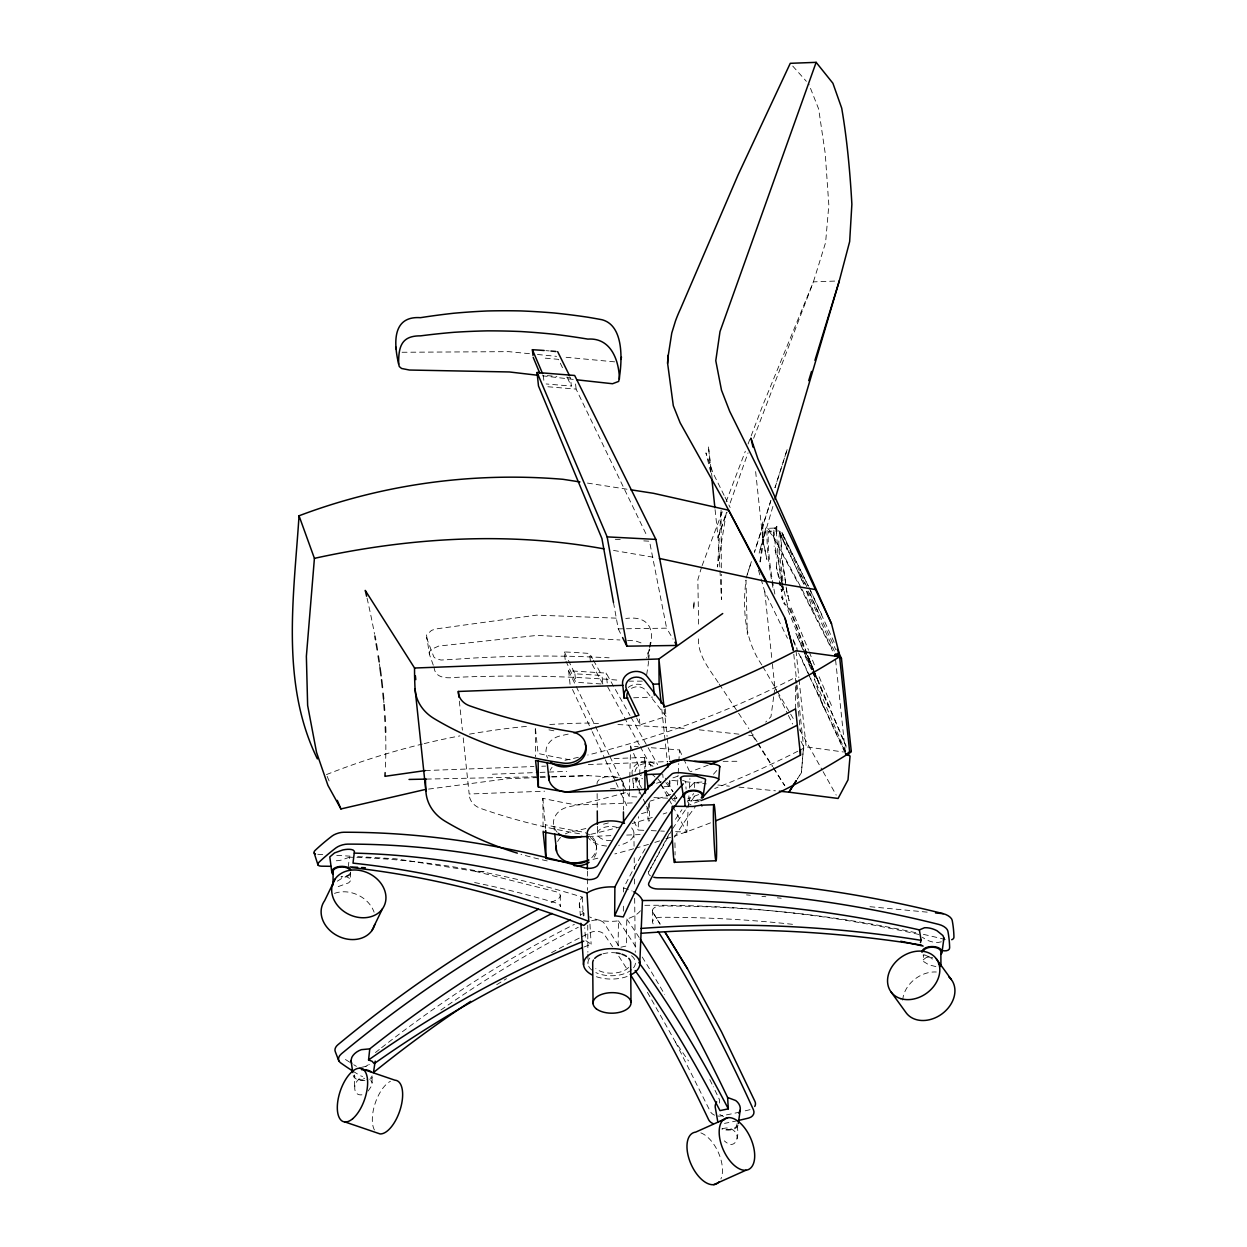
<?xml version="1.0" encoding="UTF-8"?>
<svg xmlns="http://www.w3.org/2000/svg" width="1247" height="1247" viewBox="0 0 1247 1247"><rect width="100%" height="100%" fill="white"/><g stroke="black" fill="none" stroke-linecap="round" stroke-linejoin="round"><path stroke-width="0.75" stroke-dasharray="5 3.75" d="M649.921 647.099C655.423 627.085 646.57 615.613 625.776 618.496M935.889 966.596L928.953 964.851L923.793 961.718L923.216 954.703M368.146 1090.985L371.996 1085.326L372.183 1075.288A8.916 4.817 -0.5 0 1 370.78 1077.673M623.344 911.167L623.391 903.498M623.469 891.979L623.5 888.145A1025.517 223.353 -82.3 0 1 646.46 846.635M773.701 537.145L773.748 529.383L776.351 555.679L774.106 546.03M618.091 945.881L618.465 920.832A31.876 17.224 -0.5 0 1 589.55 916.904M640.428 910.778A31.876 17.224 -0.5 0 1 626.773 919.039L626.384 946.005L619.728 947.455M636.843 796.958L629.252 796.646L629.361 792.765M629.408 790.816L629.735 779.157M629.782 777.208L630.655 746.096L638.168 746.688M643.795 830.315L638.183 830.081L638.542 816.707M639.181 793.747L639.664 776.538M639.711 774.636L639.867 768.9L633.492 753.11M781.479 558.718L780.7 532.828L781.713 550.114M433.286 665.197L429.373 654.285L426.536 635.019L431.493 630.405L435.624 628.987L536.6 615.13L618.013 618.216M429.373 654.285L429.482 651.807L431.275 649.375L438.648 646.086L537.27 635.378L619.946 639.976M672.928 798.392L676.731 798.532L676.95 794.651M677.511 784.94L678.072 775.229M678.181 773.28L678.727 763.569M678.851 761.621L679.506 749.961L647.567 747.436M675.609 831.655L686.848 832.123L688.157 809.194M688.266 807.277L688.921 795.82M689.357 788.166L689.903 778.611M720.953 512.205L717.493 567.011L726.362 512.408L717.446 539.156L727.141 511.987M350.407 872.167L350.454 880.896L348.77 882.782L336.176 887.35M776.335 567.011L777.411 554.853L782.789 590.875L776.335 567.011L781.729 591.624L779.157 582.63M648.705 659.866L649.749 648.923M759.922 561.851L762.899 538.953L762.759 521.137L762.93 540.481L766.858 559.42L762.899 538.953L762.93 540.481L755.401 469.34M348.178 867.226L349.487 857.203A1025.517 723.759 49.7 0 1 582.193 897.092A31.876 17.224 -0.5 0 0 583.908 913.209L584.11 916.841M773.67 696.761L770.958 716.682L765.689 722.107M773.919 694.953L774.901 687.705L772.064 660.801M649.313 649.188L646.585 657.948M649.593 647.302L650.451 641.628M646.679 674.736L648.362 663.513L647.988 649.079M779.702 532.188C776.85 548.446 781.822 564.844 782.851 581.133M760.249 561.898L765.892 527.715L759.111 553.294L773.389 504.786M781.775 597.36L782.087 595.707L785.314 605.169L781.775 597.36L783.989 603.751M776.148 528.182L776.865 526.25L776.445 533.513L776.148 528.182L777.91 553.73L782.399 584.266M701.562 567.167L697.852 579.699L698.632 625.698M736.915 1125.698C739.798 1135.456 736.135 1151.62 724.304 1140.865M361.911 1094.819C350.407 1096.316 353.758 1075.896 364.67 1078.359M770.895 500.608L754.404 552.312L770.817 500.655M775.01 487.702L787.34 448.951L774.948 487.733M751.395 561.586L746.096 578.203L751.427 561.555M730.181 502.9L748.06 452.848M702.123 565.624L722.637 510.911M726.081 501.871L745.316 451.243M748.075 444.01L762.494 406.039L813.403 281.869L825.592 242.573L828.834 205.131L825.233 153.506L818.656 108.988L808.82 84.095M753.624 438.289L813.403 281.869L839.278 280.918M776.117 529.258L774.449 528.089L777.333 529.726L774.933 528.058L767.793 528.338L767.154 529.616A280.809 44.378 69.6 0 0 773.389 590.19M808.259 585.872L781.9 532.609L778.814 530.91L768.9 531.269L768.355 532.344A278.034 43.941 69.6 0 0 774.917 594.336M650.451 875.846A8.916 4.536 2.5 0 1 648.721 871.793L669.405 833.401M648.721 871.793L671.743 830.284M923.201 959.816L926.412 957.384L932.709 958.99M672.663 828.616L685.585 809.568M686.661 807.978L696.356 793.684M713.471 774.231L717.15 770.069M748.73 735.247L752.549 735.668L755.168 732.955M337.298 881.177L343.549 877.311L346.713 876.797L350.625 878.964M774.933 528.058L776.522 526.92M349.487 857.203L341.288 860.103A13.842 5.113 -16.8 0 1 333.572 860.679M722.512 1128.925C729.168 1125.76 738.037 1130.935 737.071 1138.651M361.365 1067.37L365.652 1066.434A13.842 9.384 -19.8 0 0 369.736 1064.486M941.376 941.797L938.196 942.467A13.842 6.905 20.6 0 1 925.835 939.521L922.375 937.276M642.299 681.143L629.267 681.143M701.999 782.009L694.283 782.555A1025.517 223.353 -82.3 0 0 688.219 788.93M428.563 789.102L507.685 778.705L538.408 777.551M492.362 774.216L538.127 772.485M540.029 772.407L566.73 771.394M633.647 697.79L652.649 697.089M614.132 758.55L644.715 757.428L645.899 768.635M425.398 770.552L533.997 766.531M541.759 766.25L545.64 766.11M588.303 764.52L667.815 761.574M540.325 777.489L549.927 777.13M551.844 777.052L588.319 775.681L619.385 777.427M463.229 737.897L469.168 793.996L544.643 791.19M610.422 788.743L618.169 788.447M664.043 786.732L669.966 786.514L669.92 780.747M632.26 802.928L576.815 804.985A543.053 456.371 -6 0 1 542.835 798.298L543.131 831.858M588.366 836.488L611.389 835.63M626.727 835.069L640.147 834.57M426.38 779.094L538.205 776.741M540.122 776.694L549.771 776.491M551.688 776.46L588.319 775.681M613.493 602.535L618.247 628.878L666.615 628.161L673.068 639.15M723.12 761.325L738.364 761.278M357.64 856.595L395.642 858.793L475.388 871.326L486.813 871.419M653.942 797.628L671.026 798.314M651.277 830.627L658.775 830.954M660.645 831.032L664.386 831.188M402.064 352.262L508.714 351.654L529.772 353.727M614.646 361.848L564.236 357.11M598.482 723.541L588.74 723.057A555.959 417.761 -11.5 0 0 546.233 724.741M617.935 724.523L687.783 728.575M615.254 539.296L622.861 539.733M643.795 540.886L649.5 541.214L666.615 628.161M627.631 640.412L635.315 640.833L643.888 643.935M632.977 778.19L642.673 778.736M317.736 854.289L323.425 854.616M336.737 855.38L350.033 856.159M570.05 684.244L568.632 670.746L606.167 673.099L630 715.482M568.414 660.333L574.898 673.785L601.974 675.484L602.893 684.073L575.787 682.265L565.998 661.284M547.184 375.628L556.879 376.407M566.559 377.171L570.44 377.482L571.344 386.071L546.139 383.967M547.901 386.757L576.114 389.111L646.975 535.961M746.501 894.894L750.367 895.268M761.933 896.375L765.798 896.749M777.364 897.84L781.23 898.214M869.954 906.694L929.763 912.399M537.426 354.475L556.567 356.361M671.806 780.373L677.557 780.949M685.242 781.729L706.348 783.864M717.867 785.018L729.386 786.171M738.988 787.138L775.463 790.816M699.208 729.822L739.206 734.202M542.289 375.799L573.246 379.4M799.498 750.351A818.874 688.157 -6 0 0 806.186 746.875L843.486 751.988M587.462 483.088L628.956 489.51M613.524 550.426L655.579 557.627M475.388 871.326L556.256 891.808A8.916 4.832 -4.4 0 1 557.082 899.539A1038.564 675.017 -57.2 0 0 548.602 903.872M682.577 780.31L685.663 781.386L686.084 789.086M719.831 1114.553L723.587 1116.579M584.22 946.956A1029.804 673.474 -56.8 0 1 591.14 944.15L585.498 940.456L584.749 927.737M767.793 528.338L771.644 532.983L801.073 587.508M768.9 531.269L772.096 535.134L798.766 584.375M792.749 66.075L806.357 81.32M636.656 717.929L639.96 724.85A818.874 688.157 -6 0 0 666.069 716.386L645.821 690.464A10.335 8.682 -6 0 0 629.719 689.622M665.867 782.617L673.021 791.767L665.29 778.19M657.808 778.752L660.926 782.742M660.926 784.612L669.265 795.29M670.465 796.817L675.219 802.912L674.611 797.145M647.427 992.3L675.391 1041.915L688.469 1060.901M718.178 682.483C708.857 668.345 696.216 653.428 698.788 635.284M719.238 684.073L748.87 728.716M752.549 735.668L756.695 742.121M757.74 743.742L772.283 766.344M773.327 767.949L784.753 785.719M618.481 945.522L604.156 923.17A8.916 5.222 -1.6 0 0 590.283 921.284M749.899 730.352L757.085 741.731M758.114 743.368L772.485 766.141M773.499 767.762L784.799 785.657M783.475 535.15L781.9 532.609L808.383 586.199M370.811 1080.463L372.152 1082.63M915.812 932.694A1038.564 872.401 -6.8 0 0 660.801 906.008A8.916 5.035 2.9 0 0 653.038 912.586L660.131 924.152M653.038 912.586L660.022 924.011M761.839 664.9C744.693 640.194 742.433 609.237 745.971 580.104L747.343 634.567M762.805 666.568L776.445 689.872M777.411 691.524L794.947 721.483M630.951 717.165L657.652 764.629M673.863 793.451L676.731 798.532M565.172 659.538L564.377 651.932A641.207 482.667 -5 0 1 589.597 653.475L592.45 658.556M593.401 660.24L601.974 675.484M799.732 729.822L822.178 769.991M823.114 771.659L836.207 795.103M639.306 744.895L607.616 686.738L606.167 673.099M640.241 746.61L651.417 767.123M660.739 784.238L668.205 797.909M669.14 799.623L671.93 804.751M672.866 806.466L686.848 832.123M602.893 684.073L590.408 661.175L589.597 653.475M801.961 589.207L833.277 651.043M799.654 586.059L832.591 650.934M782.399 534.698L808.134 589.535M675.391 1041.915L710.104 1111.124A8.916 6.859 8.6 0 0 714.547 1115.177M618.247 628.878L621.707 635.799M724.133 495.371L712.957 472.847L705.927 452.895L711.226 474.406M724.99 497.117L730.15 507.513M761.075 579.029L764.738 591.577L787.481 638.277M774.901 687.705L787.543 713.658M788.385 715.388L792.609 724.039M801.026 741.326L803.551 746.517L801.431 772.594L797.254 779.11L801.416 772.75L803.551 746.517L797.051 684.993M562.491 367.709L558.469 359.37A641.207 583.534 -7.7 0 0 541.634 357.889M567.323 377.716L571.344 386.071M564.377 651.932L567.603 658.665M568.632 670.746L594.725 724.959M595.567 726.705L609.035 754.684M609.877 756.43L619.135 775.665M619.993 777.411L629.252 796.646M636.531 777.567L641.488 787.933M639.197 790.629L636.718 785.454A10.335 8.682 -6 0 1 637.825 777.271A13.296 11.176 -6 0 1 641.597 774.948M640.023 792.359L642.501 797.55M643.327 799.28L645.806 804.455M646.632 806.186L649.126 811.376A818.874 688.157 -6 0 1 639.914 814.151M844.515 750.491L810.659 678.415M798.61 653.069L845.513 753.843M834.165 642.376L809.194 587.945M808.212 591.094L835.817 649.781M809.069 587.571L821.867 614.865M799.514 572.467L805.048 584.329M679.506 749.961L682.81 757.007M683.637 758.784L689.42 771.114M572.513 689.513L591.39 729.931M592.216 731.677L604.53 758.036M605.341 759.797L615.192 780.887M616.018 782.648L620.118 791.424M620.944 793.186L628.332 809.007M634.068 821.305L638.183 830.081M779.624 532.235L803.754 584.126L779.624 532.235L787.075 549.771M805.157 656.327L811.532 669.998M812.327 671.697L815.507 678.524L812.498 671.603M809.849 676.638L800.215 655.454M806.98 591.156L834.352 651.105M812.514 669.826L795.929 633.46L811.735 669.857M813.293 671.556L816.458 678.477L813.527 671.447M813.777 671.322L846.058 745.628M831.453 705.475L817.673 673.474M793.201 639.571L797.098 648.393M793.139 640.662L797.831 651.293M807.339 655.314L813.278 669.499M814.057 671.26L828.413 706.815M809.864 592.933L818.5 613.119M846.245 747.109L814.509 672.18M845.715 752.19L814.4 678.82L823.675 708.047M327.15 776.335L330.05 783.194M787.839 609.923L812.795 669.701M791.175 607.959L808.586 650.264M809.319 652.025L814.914 666.288M808.664 658.915L813.044 669.545M813.792 670.434L808.103 656.53L815.039 673.583M433.987 666.911C434.985 679.179 447.907 678.165 456.745 677.355A650.95 547.698 1.4 0 1 490.289 676.342A648.549 545.672 -2.4 0 1 523.989 676.155A647.77 544.316 -6.2 0 1 557.534 676.794A648.518 543.692 -9.6 0 1 590.891 678.306A650.529 543.552 -13 0 1 620.351 680.363M815.725 675.282L817.112 678.695L815.647 675.079M806.903 653.412L786.904 602.644L782.212 583.284M807.62 655.221L814.914 673.286M630.655 746.096L632.775 751.349M786.841 604.701L788.805 609.799M790.224 608.645L806.684 653.522M806.466 591.296L813.418 611.201M426.427 637.513L433.816 656.888L435.452 658.4L441.002 660.037L456.589 659.195A618.45 520.342 1.4 0 1 490.118 657.294A616.174 518.44 -2.4 0 1 523.818 656.281A615.441 517.146 -6.2 0 1 557.362 656.156A616.158 516.554 -9.6 0 1 590.704 656.998A618.091 516.445 -13 0 1 609.128 657.808M758.441 570.082L760.545 577.236M781.885 581.414L780.918 575.802L782.415 584.609M782.711 586.371L783.303 589.893L782.711 586.137M785.641 582.458L782.134 559.233L785.875 585.186M786.156 587.041L787.216 594.46L786.327 587.602M712.099 477.991L708.39 446.223L711.226 473.143M835.584 659.959L845.341 752.253M796.007 650.747L798.859 677.651M799.062 679.584L806.186 746.875M793.793 654.223L796.849 683.06M795.929 683.185L795.305 677.402A818.874 688.157 -6 0 1 587.758 755.027M796.132 685.117L800.278 731.085M764.738 591.577L771.862 658.868M715.092 509.664L718.553 542.351L721.452 599.48L721.343 574.275M665.259 708.701L666.069 716.386M664.215 709.262L667.083 736.354M667.301 738.286L669.545 759.563M661.783 709.122L667.301 761.371M669.358 780.716L669.966 786.514M662.687 773.919L663.077 777.582M639.352 719.083L639.96 724.85M648.3 803.676L649.126 811.376M646.975 808.04L648.362 821.134M635.643 777.442L636.064 781.277M632.681 778.72L633.647 787.87A13.296 11.176 -6 0 1 636.64 778.097M575.568 383.998L576.114 389.111M595.489 841.881L595.739 844.203M543.302 375.331L544.206 383.811M574.898 673.785L575.787 682.265M553.917 826.278L554.323 830.112M535.477 728.809L538.081 753.437A543.053 456.371 -6 0 0 572.061 760.109M542.835 798.298L545.672 828.554M459.332 701.126L462.403 730.15M579.465 902.485L580.338 915.719M719.535 1103.065L719.301 1099.277A1025.517 309.272 77.8 0 0 713.268 1086.729M582.193 897.092L583.347 915.999M589.971 924.167L591.14 944.15M694.283 782.555L694.704 790.255M354.538 1086.34L354.366 1074.945A8.916 4.817 -0.5 0 0 367.366 1079.372M633.912 832.684L634.068 846.199M634.209 857.78L634.333 869.362M634.442 879.01L634.52 884.809M634.661 898.323L635.284 952.365M795.399 686.645L795.586 708.826M652.493 910.263L652.602 921.533M649.469 802.289L649.625 821.072M644.715 757.428L644.824 768.698M623.188 783.038L623.219 786.873M623.235 788.805L623.422 809.973M597.126 793.622L597.251 809.007M597.407 826.325L597.469 834.025M560.277 895.362L560.371 906.631A8.916 4.832 -4.5 0 0 556.349 903.077A1025.19 719.94 50.2 0 0 470.961 881.8M535.29 728.778L535.54 756.742M587.399 871.092L587.431 876.89M587.446 878.823L587.508 890.405M587.727 925.165L587.883 952.194M587.898 954.126L587.961 963.791M721.062 510.319L721.327 572.342M367.054 598.155A1402.236 491.988 48.4 0 1 374.536 634.177M379.447 663.95A1402.236 491.988 48.4 0 1 380.008 667.924M383.577 698.99A1402.236 491.988 48.4 0 1 383.92 702.778M385.713 735.87A1402.236 491.988 48.4 0 1 385.245 770.74M797.815 751.208A818.874 688.157 -6 0 1 714.749 788.478M698.679 794.588A818.874 688.157 -6 0 1 687.876 798.501M608.365 822.942A818.874 688.157 -6 0 1 600.883 824.859M585.872 828.507A818.874 688.157 -6 0 1 570.799 831.92A18.783 15.79 -6 0 0 565.327 833.9M326.418 774.605A555.959 417.761 -11.5 0 1 422.359 744.054M424.214 743.602A555.959 417.761 -11.5 0 1 459.972 735.886M469.449 734.156A555.959 417.761 -11.5 0 1 526.826 726.346M674.939 842.785A28.058 1.231 87.9 0 1 675.048 855.006M374.443 1130A28.058 12.86 -71.2 0 1 375.082 1103.595A28.058 12.86 -71.2 0 1 390.42 1081.305M334.492 893.382A28.058 22.805 25.9 0 1 374.1 912.212M902.688 1000.156A28.058 22.041 -35.9 0 1 936.31 972.005M929.186 956.574A8.916 4.817 -0.5 0 1 923.731 953.784M698.164 799.686A8.916 4.817 -0.5 0 1 689.264 800.013M700.845 1132.884A28.058 14.855 65.9 0 1 718.521 1152.836A28.058 14.855 65.9 0 1 720.891 1178.945M736.883 1123.859A8.916 4.817 -0.5 0 1 732.441 1128.862A8.916 4.817 -0.5 0 1 722.262 1128.364M350.376 872.962A8.916 4.817 -0.5 0 1 341.008 876.594M375.425 1052.562A1025.517 670.668 -56.8 0 1 380.023 1048.914M381.566 1047.714A1025.517 670.668 -56.8 0 1 574.353 924.386M737.445 1120.679A338.077 182.639 -0.5 0 1 724.491 1123.391M353.182 1071.298A338.077 182.639 -0.5 0 0 359.993 1075.491A8.916 6.173 -19.9 0 0 362.643 1076.41M496.711 984.694A1025.19 674.533 -56.4 0 1 506.5 978.677M551.564 952.677A1025.19 674.533 -56.4 0 1 580.245 937.604M581.928 936.746A1025.19 674.533 -56.4 0 1 590.377 932.553A8.916 5.222 -1.6 0 1 604.249 934.439A1025.19 315.257 77.5 0 1 612.573 946.754M717.789 1116.034A8.916 6.859 8.6 0 0 721.125 1115.925A342.489 185.024 -0.5 0 0 740.547 1111.903M618.808 956.262A1025.19 315.257 77.5 0 1 628.145 970.93M440.846 1010.039A1038.564 683.34 -56.4 0 1 578.281 927.269M623.5 888.145A31.876 17.224 -0.5 0 1 632.245 891.059M675.469 819.326A1029.804 224.289 -82.3 0 1 681.938 809.677M687.315 802.102A1029.804 224.289 -82.3 0 1 693.737 793.544M674.518 837.142A1025.19 216.962 -82.5 0 1 695.717 806.232M923.404 934.362A1038.564 872.401 -6.8 0 1 946.005 939.646M792.515 924.308A1025.19 861.163 -6.8 0 0 660.894 917.278A8.916 5.05 2.9 0 0 653.132 923.856M644.839 905.322A1025.517 861.802 -6 0 1 919.865 934.689M626.773 919.039A1025.517 309.272 77.8 0 1 639.165 937.495M580.525 914.846A1025.517 670.668 -56.8 0 1 583.908 913.209M618.465 920.832A1025.517 309.272 77.8 0 1 637.046 948.889M642.205 957.041A1025.517 309.272 77.8 0 1 664.713 994.607M709.808 1079.637A1025.517 309.272 77.8 0 1 712.411 1084.952M700.424 799.452A10.054 5.44 -0.5 0 1 687.533 800.169M350.22 874.661A10.054 5.44 -0.5 0 1 341.273 877.202M750.071 1109.659A342.489 185.024 -0.5 0 1 742.136 1111.529M356.455 1066.372A342.489 185.024 -0.5 0 1 353.712 1064.72M349.659 1062.195A342.489 185.024 -0.5 0 1 343.096 1057.908M368.348 1064.704A8.916 6.173 -19.9 0 1 365.511 1066.403M372.682 1076.972A10.054 5.44 -0.5 0 1 369.642 1079.279M364.903 1080.463A10.054 5.44 -0.5 0 1 353.867 1073.246M738.021 1125.433A10.054 5.44 -0.5 0 1 721.795 1128.956M932.616 957.4A10.054 5.44 -0.5 0 1 923.622 954.999M627.132 976.479A28.167 15.213 -0.5 0 1 595.458 976.385M597.032 784.004A13.094 7.077 -0.5 0 1 616.002 777.162M622.128 780.638A13.094 7.077 -0.5 0 1 621.817 786.623M611.295 840.603A13.094 7.077 -0.5 0 1 597.718 832.185A13.094 7.077 -0.5 0 1 616.439 827.182M631.699 969.698A23.755 12.844 -0.5 0 1 595.863 972.582M591.811 970.072A23.755 12.844 -0.5 0 1 590.455 957.26M631.543 955.732A23.755 12.844 -0.5 0 1 632.899 968.545M628.644 967.423A19.001 10.272 -0.5 0 1 595.785 968.638M602.925 953.846A19.001 10.272 -0.5 0 1 616.532 952.942M631.606 827.883A23.412 12.641 -0.5 0 1 618.73 845.341M606.666 846.043A23.412 12.641 -0.5 0 1 587.54 836.02M670.746 794.464A818.874 688.157 -6 0 1 649.858 801.213M651.324 774.2A10.335 8.682 -6 0 1 654.971 776.975M635.035 771.675A10.335 8.682 -6 0 1 642.938 763.943A10.335 8.682 -6 0 1 653.958 767.373M568.18 734.109A818.874 688.157 -6 0 1 560.636 735.777A18.783 15.79 -6 0 0 547.62 758.16M553.855 730.804A543.053 456.371 -6 0 1 547.074 729.464M547.199 860.913A321.508 270.178 -6 0 1 521.012 854.257M579.59 833.775A543.053 456.371 -6 0 1 480.516 808.368A19.36 16.258 -6 0 1 469.168 793.996M632.291 775.057A13.296 11.176 -6 0 1 640.241 762.135A13.296 11.176 -6 0 1 656.452 765.939M550.114 770.272A18.783 15.79 -6 0 1 552.078 767.295M578.359 757.288A818.874 688.157 -6 0 1 563.27 760.701M557.175 832.201A18.783 15.79 -6 0 1 568.164 806.98A818.874 688.157 -6 0 0 628.145 791.892M699.162 801.26A749.338 629.719 -6 0 1 690.23 804.58M666.818 812.763A749.338 629.719 -6 0 1 663.186 813.964M652.29 817.455A749.338 629.719 -6 0 1 632.135 823.519M621.053 826.621A749.338 629.719 -6 0 1 589.395 834.648M708.312 765.035A818.874 688.157 -6 0 1 690.355 771.737M677.682 776.242A818.874 688.157 -6 0 1 672.227 778.112M661.284 781.744A818.874 688.157 -6 0 1 655.782 783.521M591.764 857.655A18.97 15.946 -6 0 0 581.258 831.78A543.053 456.371 -6 0 1 545.64 824.813M710.509 822.849A749.338 629.719 -6 0 1 674.268 836.067M670.621 837.298A749.338 629.719 -6 0 1 661.44 840.307M659.601 840.899A749.338 629.719 -6 0 1 650.357 843.798M648.502 844.375A749.338 629.719 -6 0 1 635.487 848.241M633.616 848.771A749.338 629.719 -6 0 1 614.849 853.914M597.874 858.185A749.338 629.719 -6 0 1 590.299 859.978M557.643 841.491A18.783 15.79 -6 0 1 562.194 835.958M590.299 837.485A18.97 15.946 -6 0 1 592.013 859.978M628.207 687.424A13.296 11.176 -6 0 1 643.935 685.585M545.874 350.641A645.182 571.812 -7 0 1 549.241 350.906M694.096 602.036L693.675 609.627A232.238 179.054 38.5 0 1 694.096 602.036M788.681 598.747L787.839 595.162L789.102 600.758L788.681 598.747"/><path stroke-width="1.5" d="M671.151 826.075A1029.804 224.289 -82.3 0 0 623.297 916.919L614.677 915.75L614.88 886.976A1025.517 223.353 -82.3 0 1 683.247 783.864M333.011 885.167L333.136 870.624M667.613 363.345L668.002 355.504L667.613 363.345L673.302 405.711L680.145 422.827L722.87 499.205L785.064 618.309L793.388 650.373L785.127 618.45M639.805 962.809L642.423 900.537A31.876 17.224 -0.5 0 0 633.757 891.808M579.917 481.934L562.958 479.3A555.959 504.973 2.5 0 0 299.031 515.79C293.824 596.565 280.388 683.325 317.377 758.893M718.755 779.391L719.753 766.437M354.319 853.119A1025.517 723.759 49.7 0 1 587.025 893.008L588.74 921.362A1029.804 726.783 49.7 0 0 352.995 863.142L354.444 851.358L353.119 850.08A13.842 5.128 -16.9 0 0 342.754 849.971L334.539 852.917L329.8 856.923L331.718 871.575M538.423 375.347L509.4 371.965L409.437 370.032L401.55 368.473L399.289 366.54C393.912 345.793 390.903 315.647 420.457 317.673A618.45 516.539 -13.3 0 1 453.721 313.246A616.174 516.554 -9.7 0 1 487.265 310.971A615.441 517.24 -5.9 0 1 520.825 310.924A616.158 518.425 -2.4 0 1 554.292 312.997A618.091 520.077 1 0 1 587.664 317.19A621.209 522.181 4.5 0 1 601.989 319.731C625.106 325.794 622.019 363.984 618.699 381.395L612.542 383.733L577.127 379.852M299.031 515.79L314.415 558.344L306.372 656.296L307.635 705.459L316.551 752.424L327.945 785.407L340.93 808.944L424.697 789.616M398.666 364.155C398.323 345.778 402.017 335.692 420.613 335.848A650.95 543.692 -13.3 0 1 453.877 332.31A648.549 543.692 -9.7 0 1 487.437 330.86A647.77 544.409 -5.9 0 1 520.997 331.546A648.518 545.64 -2.4 0 1 554.479 334.305A650.529 547.371 1 0 1 587.867 339.106C610.516 337.485 618.995 359.666 619.416 379.088M582.474 947.673A1029.804 673.474 -56.8 0 0 374.209 1063.644L372.105 1061.291L368.566 1059.95L369.767 1048.867A1025.517 670.668 -56.8 0 1 570.393 919.834M942.077 951.601L943.948 938.118L942.903 935.562L936.949 930.698A13.842 6.936 20.6 0 0 924.588 927.721L919.366 929.888A1025.517 861.802 -6 0 0 642.423 900.537M738.302 1123.516L740.188 1110.142A13.842 10.506 9.3 0 0 735.699 1100.524L727.609 1097.485A1025.517 309.272 77.8 0 0 640.194 939.085M373.492 1072.311L375.207 1061.135M667.846 358.123L671.759 333.074L675.5 320.915A197.307 167.301 17 0 1 680.379 309.147L738.053 174.97L790.271 63.316L816.146 62.35L832.902 83.253L841.694 108.13A931.618 162.858 -80.1 0 1 851.872 204.274L849.659 241.591L839.278 280.918L775.026 499.19M943.402 940.285L943.948 938.118M352.823 1072.607L350.999 1060.573L351.825 1057.378A13.842 9.399 -19.8 0 1 361.349 1049.662L369.767 1048.867M920.457 942.576L921.128 940.332L919.366 929.888M808.711 380.647L811.532 371.419M814.93 360.336L839.278 280.918M620.788 359.417L621.505 357.11M816.146 62.35L720.002 331.577L715.778 360.71L721.483 390.171L729.744 411.448L773.982 500.873L831.484 623.671L839.184 653.459L838.249 654.519L834.991 654.504L835.178 656.109M837.251 649.266L841.46 658.556L851.296 751.489L848.054 752.627M701.952 805.967L701.235 805.188L692.896 806.45L672.476 806.279A28.058 1.231 87.9 0 0 672.46 840.291A28.058 1.231 87.9 0 0 674.939 859.183M716.604 1101.818L715.31 1104.936A13.842 10.49 9.5 0 0 715.451 1108.412L717.851 1122.191M738.863 1113.275L740.188 1110.142M335.225 878.87L324.641 900.677A28.058 22.805 25.9 0 0 338.529 936.31A28.058 22.805 25.9 0 0 374.755 924.51M371.84 930.667L382.424 908.86A28.058 22.805 25.9 0 0 358.622 870.25A28.058 22.805 25.9 0 0 335.427 902.485A28.058 22.805 25.9 0 0 382.424 908.86M796.21 780.747L788.899 792.172L779.297 791.206M796.194 780.84L788.899 792.172L838.093 798.454L848.007 779.874L850.049 756.041L845.513 753.843L848.848 754.731M719.597 767.279A8.916 2.26 5.3 0 0 713.502 764.037A342.489 185.024 -0.5 0 0 683.465 759.969A8.916 2.213 3.6 0 0 673.037 760.966L648.44 787.169L623.344 821.929L597.983 864.904A8.916 4.411 -1.9 0 1 584.625 867.787A1038.564 736.556 49.3 0 0 343.751 832.248A8.916 3.164 -16.7 0 0 332.076 836.036A342.489 185.024 -0.5 0 0 315.288 850.251A8.916 3.336 -17.9 0 0 315.46 853.977M850.329 752.518L851.296 751.489M588.74 921.362L583.908 925.445A1029.804 726.783 49.7 0 0 351.919 867.631M648.44 787.169L654.27 782.461M722.73 613.524L658.899 658.962L414.55 668.018L365.246 590.408A1402.236 491.988 48.4 0 1 366.602 596.222M727.889 1117.702L695.67 1132.12A28.058 14.855 65.9 0 0 691.524 1165.244A28.058 14.855 65.9 0 0 718.973 1181.953M713.783 1184.65L746.002 1170.216A28.058 14.855 65.9 0 0 745.644 1129.314A28.058 14.855 65.9 0 0 719.176 1132.323A28.058 14.855 65.9 0 0 746.002 1170.216M685.086 805.78L684.369 796.022A8.916 4.817 -0.5 0 1 695.078 790.957A8.916 4.817 -0.5 0 1 701.235 797.799M314.415 558.344C409.203 537.566 508.106 531.347 603.922 548.867M425.398 770.552L384.918 776.32A1402.236 491.988 48.4 0 0 385.136 772.61M727.609 1097.485L728.31 1108.832L720.002 1110.625A1029.804 310.565 77.8 0 0 635.144 970.602M458.927 697.26L458.319 691.462L622.799 685.32A13.296 11.176 -6 0 1 630.748 672.414A13.296 11.176 -6 0 1 646.959 676.201L653.194 684.198L654.363 695.187M653.194 684.198L659.117 683.98L661.159 703.324M622.799 685.32L624.155 698.149L627.958 698.008M645.587 774.558L660.785 773.997M585.124 743.976A18.97 15.946 -6 0 1 563.457 765.409A321.508 270.178 -6 0 1 535.571 760.467L538.377 786.997A321.508 270.178 -6 0 0 566.263 791.939A18.97 15.946 -6 0 0 570.191 792.126L644.995 789.351L645.385 793.092M588.88 859.994A18.97 15.946 -6 0 1 573.823 863.314A321.508 270.178 -6 0 1 545.937 858.372L543.131 831.858A321.508 270.178 -6 0 0 571.017 836.799A18.97 15.946 -6 0 0 574.945 836.986L588.366 836.488M674.424 862.301L715.981 860.757A28.058 1.231 87.9 0 0 715.622 819.856A28.058 1.231 87.9 0 0 713.393 817.627A28.058 1.231 87.9 0 0 715.981 860.757M701.235 805.188L714.017 804.736M409.032 779.453L426.38 779.094M622.565 637.529L626.882 646.18L676.747 645.447L655.875 539.405L574.664 375.472L537.067 372.479L538.486 385.978L601.927 538.564L613.493 602.535M669.748 761.512L673.567 761.496M694.532 761.418L717.399 761.34M838.249 654.519L834.991 654.504L837.189 654.691M566.263 791.939L570.191 792.126M571.017 836.799L574.945 836.986M537.067 372.479L607.149 536.88L655.875 539.405M935.546 912.96L943.262 913.692A8.916 4.333 21 0 1 952.178 920.286A342.489 185.024 -0.5 0 1 953.939 937.027A8.916 4.552 21.4 0 1 951.679 939.708M715.887 820.729A749.338 629.719 -6 0 0 849.768 752.861L839.59 656.717L796.007 650.747A818.874 688.157 -6 0 1 665.056 706.768L644.808 680.846A10.335 8.682 -6 0 0 631.418 678.228A10.335 8.682 -6 0 0 626.54 689.31L638.947 715.232A818.874 688.157 -6 0 1 573.823 732.8M630.842 489.79L653.459 493.298L728.684 510.21L766.609 581.523L815.99 589.644M845.513 753.843L847.726 754.248M659.351 558.438L766.609 581.523M837.89 656.483L841.102 657.855M359.884 1068.243L394.894 1080.183A28.058 12.86 -71.2 0 1 400.723 1107.741A28.058 12.86 -71.2 0 1 380.07 1133.928L345.06 1121.988M938.539 963.51L940.487 965.755M840.244 657.231L841.46 658.556M936.216 958.662L951.321 979.519M891.137 992.082L906.242 1012.938A28.058 22.041 -35.9 0 0 943.932 1012.346A28.058 22.041 -35.9 0 0 948.702 976.744M754.747 1106.463A8.916 6.781 10.9 0 0 754.949 1101.413L721.561 1031.908L687.487 968.779L665.01 932.195M665.197 932.413L687.487 968.779M674.908 642.299L676.747 645.447M557.658 351.654L569.583 375.752M635.83 716.214L627.568 698.928A10.335 8.682 -6 0 1 627.833 691.991M837.47 653.272L839.122 656.764M831.484 623.671L757.864 458.709L750.928 438.118L752.985 447.096M544.191 350.501A645.182 571.812 -7 0 0 532.391 349.706L542.585 373.617M337.298 800.371L340.93 808.944M533.186 357.312L539.795 373.212M338.794 1060.792L335.303 1051.72A8.916 6.001 -21 0 1 337.89 1044.752A1038.564 675.017 -57.2 0 1 538.439 909.203M314.197 853.104L318.001 865.013M395.673 346.915L396.297 349.285M940.955 966.534L940.846 952.661A8.916 4.817 -0.5 0 0 933.395 947.221A8.916 4.817 -0.5 0 0 923.216 951.305M350.999 1060.573L351.67 1063.566M607.149 536.88L626.882 646.18M680.488 777.941L683.574 797.176A10.054 5.44 -0.5 0 1 693.223 790.239A10.054 5.44 -0.5 0 1 702.996 797.004L705.506 780.154A13.842 3.585 4.2 0 0 705.147 778.954L696.216 775.946L684.026 776.086A13.842 3.601 4.4 0 0 680.831 779.141M700.939 800.59A749.338 629.719 -6 0 0 800.48 755.105L795.586 708.826A749.338 629.719 -6 0 1 571.391 791.331A18.783 15.79 -6 0 1 548.664 775.057M711.85 478.91L714.89 507.747M664.012 707.33L658.899 658.962L659.117 683.98M667.519 763.304L667.924 767.17M646.102 770.506L648.081 789.195M532.391 349.706L532.983 355.411M547.199 762.743L549.023 779.999M554.728 833.962L556.552 851.218M415.376 675.749L415.781 679.615M414.55 668.018A485.956 408.377 -6 0 0 415.064 688.812L425.913 791.362A47.916 40.263 -6 0 0 445.132 821.243A321.508 270.178 -6 0 0 517.349 853.151M580.837 923.294L583.565 964.897M800.434 749.572L800.48 755.105M644.839 770.568L644.995 789.351M630.998 1002.229L630.655 962.201A19.001 10.272 -0.5 0 0 628.769 958.319M623.438 811.891L623.547 823.441M597.266 810.94L597.391 824.407M593.058 1003.632L592.699 963.604A19.001 10.272 -0.5 0 1 593.478 960.05M545.687 830.408L545.937 858.372M538.143 760.888L538.377 786.997M587.384 869.159L587.181 834.414A23.412 12.641 -0.5 0 1 599.448 822.474A23.412 12.641 -0.5 0 1 624.513 823.301M374.879 636.032A1402.236 491.988 48.4 0 1 375.534 639.742M376.251 643.811A1402.236 491.988 48.4 0 1 377.28 649.905M378.246 655.953A1402.236 491.988 48.4 0 1 379.166 661.954M380.008 667.924A1402.236 491.988 48.4 0 1 381.068 675.812M381.551 679.724A1402.236 491.988 48.4 0 1 382.439 687.487M383.047 693.27A1402.236 491.988 48.4 0 1 383.577 698.99M384.076 704.664A1402.236 491.988 48.4 0 1 384.497 710.291M384.871 715.872A1402.236 491.988 48.4 0 1 385.167 721.389M385.432 726.861A1402.236 491.988 48.4 0 1 385.619 732.285M333.152 873.118A8.916 4.817 -0.5 0 1 339.418 867.164A8.916 4.817 -0.5 0 1 350.36 870.468M373.414 1072.576A1025.19 674.533 -56.4 0 1 470.68 1001.372M630.218 974.266A1025.19 315.257 77.5 0 1 708.561 1119.557A8.916 6.859 8.6 0 0 713.019 1123.594M672.382 840.603A1025.19 216.962 -82.5 0 0 648.814 883.063A8.916 4.536 2.5 0 0 657.902 889.002A1025.19 861.833 -5.2 0 1 938.944 924.463A8.916 4.333 21 0 1 947.86 931.041A338.077 182.639 -0.5 0 1 949.637 947.829A8.916 4.552 21.4 0 1 941.688 950.448M702.123 798.158A1025.19 216.962 -82.5 0 1 718.599 780.232A8.916 2.26 5.3 0 0 712.505 776.99A338.077 182.639 -0.5 0 0 682.39 772.891A8.916 2.213 3.6 0 0 671.977 773.904A1025.19 229.588 -82 0 0 598.092 876.173A8.916 4.396 -1.9 0 1 584.718 879.073A1025.19 727.063 49.3 0 0 347.586 844.125A8.916 3.164 -16.7 0 0 335.911 847.913A338.077 182.639 -0.5 0 0 319.076 862.16A8.916 3.351 -17.9 0 0 321.523 866.197A1025.19 719.94 50.2 0 1 330.985 866.322M739.05 1120.32A338.077 182.639 -0.5 0 0 748.605 1118.06A8.916 6.781 10.9 0 0 753.469 1109.83A1025.19 303.052 78 0 0 658.135 931.54M353.182 1071.298A338.077 182.639 -0.5 0 1 340.275 1062.584A8.916 6.001 -21 0 1 341.382 1053.84A1025.19 666.319 -57.2 0 1 552.047 913.428M587.025 893.008A31.876 17.224 -0.5 0 1 614.88 886.976M900.739 941.251A1025.19 861.163 -6.8 0 1 923.154 946.099M640.927 928.454A1029.804 865.402 -6 0 1 921.128 940.332M641.426 933.27A1029.804 865.402 -6 0 1 921.627 945.132M350.033 866.93A1025.19 719.94 50.2 0 1 357.686 867.32M361.536 867.538A1025.19 719.94 50.2 0 1 365.371 867.772M638.9 962.544A1029.804 310.565 77.8 0 1 728.31 1108.832M614.677 915.75A1029.804 224.289 -82.3 0 1 684.042 793.747M332.824 874.318A10.054 5.44 -0.5 0 1 337.158 866.977A10.054 5.44 -0.5 0 1 350.703 869.237M653.771 877.233A8.916 4.536 2.5 0 0 657.808 877.732A1038.564 873.087 -5.2 0 1 943.262 913.692M368.566 1059.95A1029.804 673.474 -56.8 0 1 583.767 941.158M361.661 1069.755A10.054 5.44 -0.5 0 1 371.06 1071.625M720.236 1121.318A10.054 5.44 -0.5 0 1 724.445 1119.635M922.001 952.349A10.054 5.44 -0.5 0 1 934.081 946.644A10.054 5.44 -0.5 0 1 941.017 954.36M592.154 974.936A28.167 15.213 -0.5 0 1 591.733 953.238A28.167 15.213 -0.5 0 1 631.902 953.129A28.167 15.213 -0.5 0 1 630.951 974.827M594.71 958.397A19.001 10.272 -0.5 0 1 601.257 954.391M616.532 952.942A19.001 10.272 -0.5 0 1 620.227 953.674M621.91 954.189A19.001 10.272 -0.5 0 1 626.415 956.34M839.59 656.717A749.338 629.719 -6 0 1 568.757 766.391A18.783 15.79 -6 0 1 550.862 762.198M558.407 833.401A18.783 15.79 -6 0 0 576.285 837.61A749.338 629.719 -6 0 0 581.913 836.363M796.771 725.458A818.874 688.157 -6 0 1 710.104 764.333M652.119 784.69A818.874 688.157 -6 0 1 648.456 785.828M415.064 688.812A47.916 40.263 -6 0 0 434.283 718.693A321.508 270.178 -6 0 0 563.223 763.086A18.97 15.946 -6 0 0 585.513 749.883A18.97 15.946 -6 0 0 570.658 731.553A543.053 456.371 -6 0 1 469.667 705.833A19.36 16.258 -6 0 1 458.319 691.462M589.114 862.316A18.97 15.946 -6 0 1 574.072 865.636M588.413 860.414A749.338 629.719 -6 0 1 578.92 862.534A18.783 15.79 -6 0 1 556.193 846.261M425.913 791.362A485.956 408.377 -6 0 1 425.461 779.235M624.155 698.149A13.296 11.176 -6 0 1 625.932 689.778M550.925 351.046A645.182 571.812 -7 0 1 555.975 351.498M900.786 998.644A28.058 22.041 -35.9 0 0 939.833 969.714A28.058 22.041 -35.9 0 0 900.428 957.758A28.058 22.041 -35.9 0 0 900.786 998.644M352.683 1118.73A28.058 12.86 -71.2 0 0 365.511 1072.186A28.058 12.86 -71.2 0 0 339.231 1094.445A28.058 12.86 -71.2 0 0 352.683 1118.73M596.128 1008.652A19.001 10.272 -0.5 0 0 629.002 1007.436A19.001 10.272 -0.5 0 0 610.936 992.674A19.001 10.272 -0.5 0 0 596.128 1008.652"/></g></svg>
